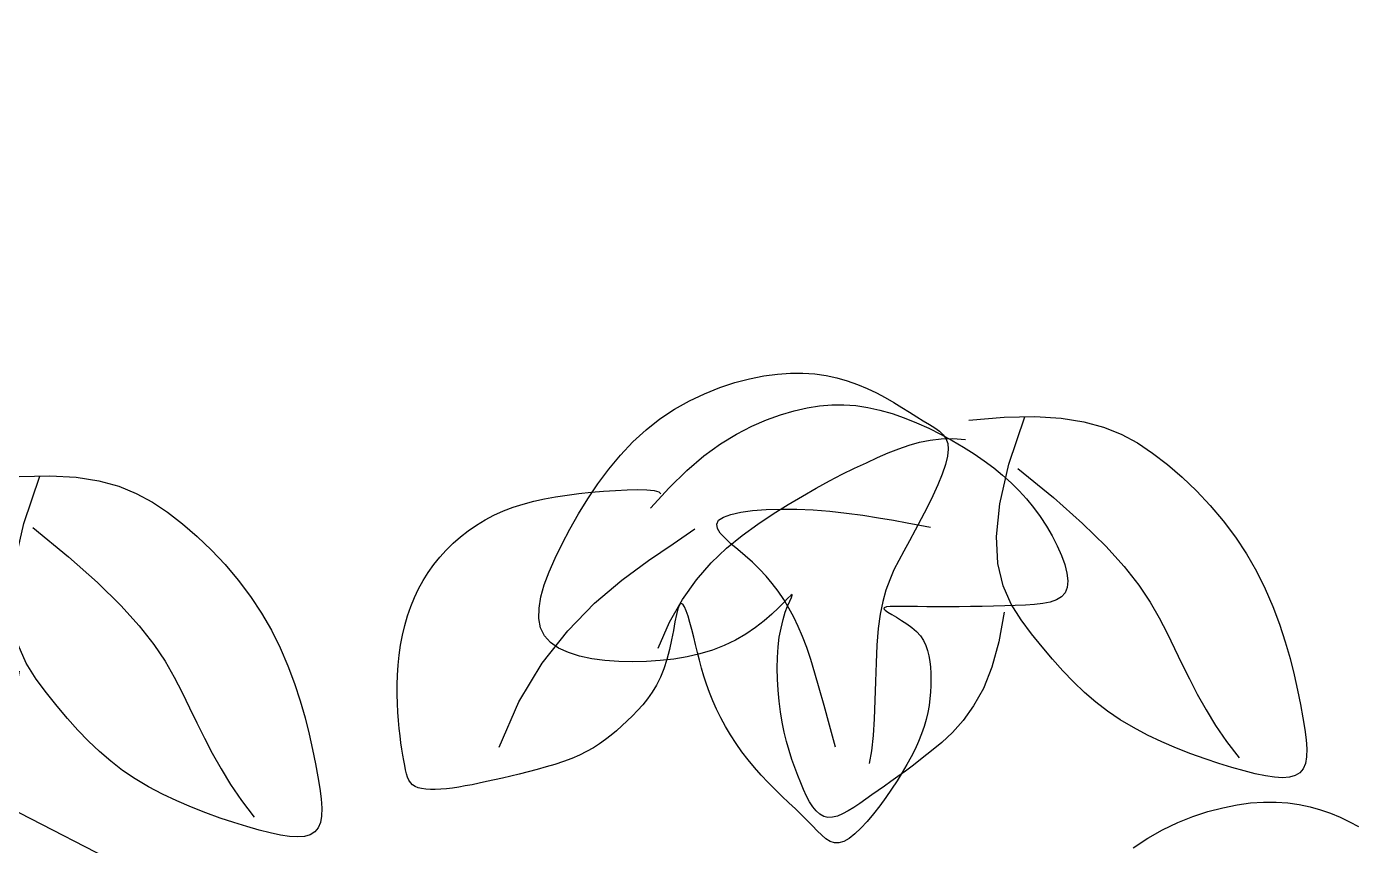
# Model space of a CAD drawing. Extents: x 941299 to 942979, y 2579300 to 2579597.
# Drawn here: x 942789.431 to 942791.653, y 2579509.444 to 2579510.811 of the extents above; entities that cross this region are included whole.
import ezdxf

# ---------------------------------------------------------------- set-up
doc = ezdxf.new("R2010")
doc.units = 0
doc.layers.get('0').update_dxf_attribs({"linetype": 'CONTINUOUS'})
doc.layers.add('LH', color=94, linetype='CONTINUOUS')
doc.layers.add('尺寸标注', color=2, linetype='CONTINUOUS')

# ---------------------------------------------------------------- blocks, each defined once
blk = doc.blocks.new('15')
at = {"layer": 'LH', "color": 38}
for p, q in [((0.3148, 2.2657), (0.3284, 2.2668)), ((0.3284, 2.2668), (0.3418, 2.2669)), ((0.3418, 2.2669), (0.3551, 2.2659)), ((0.2556, 2.2502), (0.2713, 2.2558)), ((0.2713, 2.2558), (0.2863, 2.2603)), ((0.2863, 2.2603), (0.3008, 2.2635)), ((0.3008, 2.2635), (0.3148, 2.2657)), ((0.3551, 2.2659), (0.3684, 2.2639)), ((0.3684, 2.2639), (0.3818, 2.261)), ((0.3818, 2.261), (0.3954, 2.2571)), ((0.3954, 2.2571), (0.409, 2.2524)), ((0.409, 2.2524), (0.4227, 2.2469)), ((0.2222, 2.2343), (0.2393, 2.2432)), ((0.2393, 2.2432), (0.2556, 2.2502)), ((0.4227, 2.2469), (0.4362, 2.2409)), ((0.4362, 2.2409), (0.4495, 2.2342)), ((-0.8926, 2.2201), (-0.8758, 2.2256)), ((-0.8758, 2.2256), (-0.8594, 2.2299)), ((-0.8594, 2.2299), (-0.8435, 2.2331)), ((-0.8435, 2.2331), (-0.8284, 2.2351)), ((-0.8284, 2.2351), (-0.8139, 2.2361)), ((-0.8139, 2.2361), (-0.8001, 2.2362)), ((-0.8001, 2.2362), (-0.7869, 2.2353)), ((-0.7869, 2.2353), (-0.7743, 2.2335)), ((-0.7743, 2.2335), (-0.7622, 2.231)), ((-0.7622, 2.231), (-0.7506, 2.2277)), ((-0.7506, 2.2277), (-0.7394, 2.2237)), ((-0.7394, 2.2237), (-0.7286, 2.2192)), ((0.1861, 2.2099), (0.2045, 2.2233)), ((0.2045, 2.2233), (0.2222, 2.2343)), ((0.4495, 2.2342), (0.4624, 2.2272)), ((0.4624, 2.2272), (0.4749, 2.2198)), ((-0.9263, 2.2053), (-0.9095, 2.2133)), ((-0.9095, 2.2133), (-0.8926, 2.2201)), ((-0.7286, 2.2192), (-0.7182, 2.2142)), ((-0.7182, 2.2142), (-0.7083, 2.2089)), ((-0.7083, 2.2089), (-0.6988, 2.2034)), ((0.167, 2.1937), (0.1861, 2.2099)), ((0.4749, 2.2198), (0.4868, 2.2122)), ((0.4868, 2.2122), (0.498, 2.2045)), ((-0.9591, 2.1853), (-0.9429, 2.196)), ((-0.9429, 2.196), (-0.9263, 2.2053)), ((-0.6988, 2.2034), (-0.6898, 2.1979)), ((-0.6898, 2.1979), (-0.6813, 2.1926)), ((-0.6813, 2.1926), (-0.6734, 2.1876)), ((0.1472, 2.1744), (0.167, 2.1937)), ((0.498, 2.2045), (0.5086, 2.1966)), ((0.5086, 2.1966), (0.5185, 2.1884)), ((-0.9746, 2.1732), (-0.9591, 2.1853)), ((-0.6734, 2.1876), (-0.6661, 2.183)), ((-0.6661, 2.183), (-0.6593, 2.179)), ((-0.6593, 2.179), (-0.6533, 2.1753)), ((-0.6155, 2.1839), (-0.576, 2.1871)), ((-0.576, 2.1871), (-0.542, 2.1878)), ((-0.5708, 2.1347), (-0.5531, 2.1874)), ((-0.542, 2.1878), (-0.5127, 2.1861)), ((-0.5127, 2.1861), (-0.4874, 2.1821)), ((-0.4874, 2.1821), (-0.4653, 2.1761)), ((0.5185, 2.1884), (0.5279, 2.18)), ((0.5279, 2.18), (0.5367, 2.1712)), ((-0.9893, 2.1597), (-0.9746, 2.1732)), ((-0.6585, 2.1615), (-0.6461, 2.1629)), ((-0.6533, 2.1753), (-0.6481, 2.1717)), ((-0.6481, 2.1717), (-0.6439, 2.1677)), ((-0.6461, 2.1629), (-0.633, 2.1633)), ((-0.6439, 2.1677), (-0.6408, 2.1633)), ((-0.6408, 2.1633), (-0.6388, 2.158)), ((-0.633, 2.1633), (-0.6189, 2.1624)), ((-0.4653, 2.1761), (-0.4457, 2.1682)), ((-0.4457, 2.1682), (-0.4278, 2.1585)), ((0.0086, 2.1622), (0.021, 2.1645)), ((0.021, 2.1645), (0.0338, 2.1664)), ((0.0338, 2.1664), (0.047, 2.1681)), ((0.047, 2.1681), (0.0605, 2.1695)), ((0.0605, 2.1695), (0.0742, 2.1707)), ((0.0742, 2.1707), (0.0878, 2.1716)), ((0.0878, 2.1716), (0.1007, 2.1722)), ((0.1007, 2.1722), (0.1125, 2.1724)), ((0.1125, 2.1724), (0.1226, 2.1721)), ((0.1226, 2.1721), (0.1306, 2.1713)), ((0.1267, 2.1518), (0.1472, 2.1744)), ((0.1306, 2.1713), (0.1359, 2.1698)), ((0.1359, 2.1698), (0.138, 2.1676)), ((0.5367, 2.1712), (0.545, 2.1621)), ((-1.0031, 2.145), (-0.9893, 2.1597)), ((-0.705, 2.1474), (-0.6934, 2.152)), ((-0.6934, 2.152), (-0.6819, 2.156)), ((-0.6819, 2.156), (-0.6704, 2.1592)), ((-0.6704, 2.1592), (-0.6585, 2.1615)), ((-0.6382, 2.1516), (-0.6391, 2.1439)), ((-0.6388, 2.158), (-0.6382, 2.1516)), ((-0.4278, 2.1585), (-0.4108, 2.1472)), ((-0.0476, 2.144), (-0.0372, 2.1487)), ((-0.0372, 2.1487), (-0.0263, 2.1528)), ((-0.0263, 2.1528), (-0.0151, 2.1564)), ((-0.0151, 2.1564), (-0.0034, 2.1595)), ((-0.0034, 2.1595), (0.0086, 2.1622)), ((0.2271, 2.1473), (0.2402, 2.1491)), ((0.2402, 2.1491), (0.2552, 2.1502)), ((0.2552, 2.1502), (0.2717, 2.1507)), ((0.2717, 2.1507), (0.2893, 2.1506)), ((0.2893, 2.1506), (0.3075, 2.1498)), ((0.3075, 2.1498), (0.326, 2.1483)), ((0.326, 2.1483), (0.3446, 2.1463)), ((0.545, 2.1621), (0.5529, 2.1525)), ((0.5529, 2.1525), (0.5603, 2.1424)), ((-1.0161, 2.1294), (-1.0031, 2.145)), ((-0.7425, 2.1303), (-0.7294, 2.1365)), ((-0.7294, 2.1365), (-0.7169, 2.1422)), ((-0.7169, 2.1422), (-0.705, 2.1474)), ((-0.6415, 2.1345), (-0.6452, 2.1238)), ((-0.6391, 2.1439), (-0.6415, 2.1345)), ((-0.5809, 2.0907), (-0.5708, 2.1347)), ((-0.4108, 2.1472), (-0.3942, 2.1345)), ((-0.3942, 2.1345), (-0.3778, 2.1204)), ((-0.0762, 2.1267), (-0.0671, 2.133)), ((-0.0671, 2.133), (-0.0576, 2.1388)), ((-0.0576, 2.1388), (-0.0476, 2.144)), ((0.2003, 2.1341), (0.2024, 2.1383)), ((0.2011, 2.1293), (0.2003, 2.1341)), ((0.2024, 2.1383), (0.2078, 2.1419)), ((0.2078, 2.1419), (0.2161, 2.1449)), ((0.2161, 2.1449), (0.2271, 2.1473)), ((0.3446, 2.1463), (0.3628, 2.1438)), ((0.3628, 2.1438), (0.3804, 2.1411)), ((0.3804, 2.1411), (0.397, 2.1383)), ((0.397, 2.1383), (0.4124, 2.1356)), ((0.4124, 2.1356), (0.4262, 2.1329)), ((0.4262, 2.1329), (0.4381, 2.1306)), ((0.5603, 2.1424), (0.5673, 2.1318)), ((-1.0283, 2.1131), (-1.0161, 2.1294)), ((-0.7704, 2.1162), (-0.7562, 2.1236)), ((-0.7562, 2.1236), (-0.7425, 2.1303)), ((-0.6452, 2.1238), (-0.6499, 2.112)), ((-0.561, 2.1302), (-0.5212, 2.0977)), ((-0.3778, 2.1204), (-0.3619, 2.1052)), ((-0.093, 2.1128), (-0.0848, 2.12)), ((-0.0848, 2.12), (-0.0762, 2.1267)), ((0.1518, 2.1122), (0.1761, 2.1286)), ((0.2043, 2.1241), (0.2011, 2.1293)), ((0.2095, 2.1184), (0.2043, 2.1241)), ((0.2161, 2.1122), (0.2095, 2.1184)), ((0.5673, 2.1318), (0.5737, 2.1209)), ((0.5737, 2.1209), (0.5793, 2.1099)), ((-1.0395, 2.0964), (-1.0283, 2.1131)), ((-0.8006, 2.0994), (-0.7852, 2.1082)), ((-0.7852, 2.1082), (-0.7704, 2.1162)), ((-0.6499, 2.112), (-0.6556, 2.0996)), ((-0.3619, 2.1052), (-0.3467, 2.0889)), ((-0.1078, 2.0972), (-0.1007, 2.1052)), ((-0.1007, 2.1052), (-0.093, 2.1128)), ((0.1243, 2.0936), (0.1518, 2.1122)), ((0.2237, 2.1057), (0.2161, 2.1122)), ((0.2319, 2.0988), (0.2237, 2.1057)), ((0.5793, 2.1099), (0.5841, 2.0992)), ((-1.0499, 2.0795), (-1.0395, 2.0964)), ((-0.8332, 2.0795), (-0.8166, 2.0899)), ((-0.8166, 2.0899), (-0.8006, 2.0994)), ((-0.6556, 2.0996), (-0.6618, 2.0868)), ((-0.5846, 2.0543), (-0.5809, 2.0907)), ((-0.5212, 2.0977), (-0.4888, 2.0689)), ((-0.3467, 2.0889), (-0.3323, 2.0717)), ((-0.1207, 2.0802), (-0.1145, 2.0889)), ((-0.1145, 2.0889), (-0.1078, 2.0972)), ((0.0948, 2.0718), (0.1243, 2.0936)), ((0.24, 2.0915), (0.2319, 2.0988)), ((0.2478, 2.084), (0.24, 2.0915)), ((0.5841, 2.0992), (0.5877, 2.0889)), ((0.5877, 2.0889), (0.5901, 2.0794)), ((-1.0595, 2.0627), (-1.0499, 2.0795)), ((-0.8503, 2.0682), (-0.8332, 2.0795)), ((-0.6683, 2.0739), (-0.675, 2.0613)), ((-0.6618, 2.0868), (-0.6683, 2.0739)), ((-0.1264, 2.0712), (-0.1207, 2.0802)), ((0.2552, 2.0761), (0.2478, 2.084)), ((0.2621, 2.0679), (0.2552, 2.0761)), ((0.5901, 2.0794), (0.5911, 2.0709)), ((-1.0681, 2.0462), (-1.0595, 2.0627)), ((-0.8678, 2.0556), (-0.8503, 2.0682)), ((-0.675, 2.0613), (-0.6815, 2.0494)), ((-0.4888, 2.0689), (-0.4629, 2.0435)), ((-0.3323, 2.0717), (-0.3187, 2.0536)), ((-0.1362, 2.0522), (-0.1316, 2.0619)), ((-0.1316, 2.0619), (-0.1264, 2.0712)), ((0.0644, 2.0461), (0.0948, 2.0718)), ((0.2687, 2.0593), (0.2621, 2.0679)), ((0.2748, 2.0502), (0.2687, 2.0593)), ((0.5904, 2.0636), (0.5881, 2.0577)), ((0.5911, 2.0709), (0.5904, 2.0636)), ((-1.0759, 2.0303), (-1.0681, 2.0462)), ((-0.8851, 2.0413), (-0.8678, 2.0556)), ((-0.6815, 2.0494), (-0.6877, 2.0382)), ((-0.583, 2.0243), (-0.5846, 2.0543)), ((-0.3187, 2.0536), (-0.3063, 2.035)), ((-0.1403, 2.0422), (-0.1362, 2.0522)), ((0.0344, 2.0154), (0.0644, 2.0461)), ((0.1588, 2.0441), (0.1571, 2.0399)), ((0.1605, 2.0457), (0.1588, 2.0441)), ((0.1624, 2.0449), (0.1605, 2.0457)), ((0.1643, 2.0421), (0.1624, 2.0449)), ((0.2806, 2.0406), (0.2748, 2.0502)), ((0.554, 2.0445), (0.5438, 2.0438)), ((0.5633, 2.0456), (0.554, 2.0445)), ((0.5715, 2.0473), (0.5633, 2.0456)), ((0.5785, 2.0497), (0.5715, 2.0473)), ((0.584, 2.0532), (0.5785, 2.0497)), ((0.5881, 2.0577), (0.584, 2.0532)), ((-1.0825, 2.015), (-1.0759, 2.0303)), ((-0.9022, 2.0249), (-0.8851, 2.0413)), ((-0.6877, 2.0382), (-0.6934, 2.0276)), ((-0.4629, 2.0435), (-0.4424, 2.0208)), ((-0.3063, 2.035), (-0.2952, 2.0158)), ((-0.147, 2.0213), (-0.1439, 2.0319)), ((-0.1439, 2.0319), (-0.1403, 2.0422)), ((0.1555, 2.0335), (0.1538, 2.0253)), ((0.1571, 2.0399), (0.1555, 2.0335)), ((0.1664, 2.0375), (0.1643, 2.0421)), ((0.1684, 2.0315), (0.1664, 2.0375)), ((0.1705, 2.0245), (0.1684, 2.0315)), ((0.286, 2.0306), (0.2806, 2.0406)), ((0.2911, 2.02), (0.286, 2.0306)), ((0.3868, 2.041), (0.3863, 2.0398)), ((0.3863, 2.0398), (0.3877, 2.0381)), ((0.3892, 2.0418), (0.3868, 2.041)), ((0.3877, 2.0381), (0.3907, 2.0359)), ((0.3932, 2.0423), (0.3892, 2.0418)), ((0.3907, 2.0359), (0.395, 2.0333)), ((0.3989, 2.0425), (0.3932, 2.0423)), ((0.395, 2.0333), (0.4002, 2.0303)), ((0.406, 2.0425), (0.3989, 2.0425)), ((0.4002, 2.0303), (0.4059, 2.0269)), ((0.4143, 2.0424), (0.406, 2.0425)), ((0.4238, 2.0422), (0.4143, 2.0424)), ((0.4343, 2.042), (0.4238, 2.0422)), ((0.4457, 2.0419), (0.4343, 2.042)), ((0.4577, 2.0419), (0.4457, 2.0419)), ((0.4701, 2.042), (0.4577, 2.0419)), ((0.4829, 2.0422), (0.4701, 2.042)), ((0.4957, 2.0424), (0.4829, 2.0422)), ((0.5084, 2.0427), (0.4957, 2.0424)), ((0.5208, 2.043), (0.5084, 2.0427)), ((0.5326, 2.0434), (0.5208, 2.043)), ((0.5438, 2.0438), (0.5326, 2.0434)), ((-1.0878, 2.0006), (-1.0825, 2.015)), ((-0.9186, 2.006), (-0.9022, 2.0249)), ((-0.6987, 2.0171), (-0.7034, 2.0062)), ((-0.6934, 2.0276), (-0.6987, 2.0171)), ((-0.5771, 1.9996), (-0.583, 2.0243)), ((-0.4424, 2.0208), (-0.4263, 2.0002)), ((-0.2952, 2.0158), (-0.2854, 1.9962)), ((-0.1495, 2.0105), (-0.147, 2.0213)), ((0.0059, 1.9791), (0.0344, 2.0154)), ((0.152, 2.0157), (0.15, 2.0052)), ((0.1538, 2.0253), (0.152, 2.0157)), ((0.1726, 2.0166), (0.1705, 2.0245)), ((0.1747, 2.0083), (0.1726, 2.0166)), ((0.2958, 2.0088), (0.2911, 2.02)), ((0.4059, 2.0269), (0.4118, 2.0231)), ((0.4118, 2.0231), (0.4175, 2.0189)), ((0.4175, 2.0189), (0.4226, 2.0144)), ((0.4226, 2.0144), (0.4269, 2.0096)), ((-1.0916, 1.9871), (-1.0878, 2.0006)), ((-0.9342, 1.9841), (-0.9186, 2.006)), ((-0.7034, 2.0062), (-0.7076, 1.9947)), ((-0.5682, 1.9791), (-0.5771, 1.9996)), ((-0.4263, 2.0002), (-0.4137, 1.9814)), ((-0.1515, 1.9994), (-0.1495, 2.0105)), ((0.15, 2.0052), (0.1476, 1.9943)), ((0.1768, 1.9999), (0.1747, 2.0083)), ((0.1788, 1.9913), (0.1768, 1.9999)), ((0.3004, 1.9967), (0.2958, 2.0088)), ((0.4269, 2.0096), (0.4303, 2.0045)), ((0.4303, 2.0045), (0.433, 1.999)), ((-1.0937, 1.9745), (-1.0916, 1.9871)), ((-0.8167, 1.9857), (-0.8213, 1.9809)), ((-0.8136, 1.9887), (-0.8167, 1.9857)), ((-0.8147, 1.9825), (-0.8129, 1.9866)), ((-0.8121, 1.9899), (-0.8136, 1.9887)), ((-0.8129, 1.9866), (-0.812, 1.9891)), ((-0.812, 1.9891), (-0.8121, 1.9899)), ((-0.7076, 1.9947), (-0.7111, 1.9821)), ((-0.2854, 1.9962), (-0.2769, 1.9764)), ((-0.1542, 1.9771), (-0.1531, 1.9882)), ((-0.1531, 1.9882), (-0.1515, 1.9994)), ((0.1476, 1.9943), (0.1448, 1.9835)), ((0.181, 1.9826), (0.1788, 1.9913)), ((0.3049, 1.9833), (0.3004, 1.9967)), ((0.433, 1.999), (0.435, 1.9934)), ((0.435, 1.9934), (0.4365, 1.9874)), ((0.4365, 1.9874), (0.4375, 1.9812)), ((-1.0939, 1.9631), (-1.0937, 1.9745)), ((-0.9484, 1.959), (-0.9342, 1.9841)), ((-0.8273, 1.9749), (-0.8346, 1.968)), ((-0.8213, 1.9809), (-0.8273, 1.9749)), ((-0.8221, 1.9618), (-0.8196, 1.97)), ((-0.8196, 1.97), (-0.817, 1.9769)), ((-0.817, 1.9769), (-0.8147, 1.9825)), ((-0.7111, 1.9821), (-0.714, 1.9679)), ((-0.5761, 1.9703), (-0.5818, 1.937)), ((-0.5573, 1.9616), (-0.5682, 1.9791)), ((-0.4137, 1.9814), (-0.4034, 1.9637)), ((-0.2769, 1.9764), (-0.2696, 1.9567)), ((-0.1549, 1.966), (-0.1542, 1.9771)), ((-0.02, 1.9361), (0.0059, 1.9791)), ((0.1416, 1.9731), (0.1377, 1.9635)), ((0.1448, 1.9835), (0.1416, 1.9731)), ((0.1834, 1.9738), (0.181, 1.9826)), ((0.186, 1.9649), (0.1834, 1.9738)), ((0.3095, 1.9683), (0.3049, 1.9833)), ((0.4375, 1.9812), (0.4382, 1.9748)), ((0.4382, 1.9748), (0.4385, 1.9682)), ((-1.092, 1.9528), (-1.0939, 1.9631)), ((-0.9612, 1.9302), (-0.9484, 1.959)), ((-0.8432, 1.9606), (-0.8529, 1.953)), ((-0.8346, 1.968), (-0.8432, 1.9606)), ((-0.8244, 1.9525), (-0.8221, 1.9618)), ((-0.714, 1.9679), (-0.7162, 1.9518)), ((-0.5455, 1.9461), (-0.5573, 1.9616)), ((-0.4034, 1.9637), (-0.3946, 1.9466)), ((-0.2696, 1.9567), (-0.2633, 1.9373)), ((-0.1553, 1.9551), (-0.1549, 1.966)), ((-0.1553, 1.9445), (-0.1553, 1.9551)), ((0.1377, 1.9635), (0.1333, 1.9548)), ((0.1889, 1.9558), (0.186, 1.9649)), ((0.1922, 1.9467), (0.1889, 1.9558)), ((0.3144, 1.9514), (0.3095, 1.9683)), ((0.4385, 1.9682), (0.4387, 1.9613)), ((0.4387, 1.9613), (0.4386, 1.9543)), ((-1.0877, 1.9439), (-1.092, 1.9528)), ((-1.0809, 1.9363), (-1.0877, 1.9439)), ((-0.8636, 1.9456), (-0.8752, 1.9388)), ((-0.8529, 1.953), (-0.8636, 1.9456)), ((-0.8275, 1.9314), (-0.8263, 1.9423)), ((-0.8263, 1.9423), (-0.8244, 1.9525)), ((-0.7162, 1.9518), (-0.7176, 1.9335)), ((-0.5339, 1.9315), (-0.5455, 1.9461)), ((-0.3946, 1.9466), (-0.3864, 1.9297)), ((-0.1551, 1.9343), (-0.1553, 1.9445)), ((0.1285, 1.9469), (0.1233, 1.9396)), ((0.1333, 1.9548), (0.1285, 1.9469)), ((0.1959, 1.9373), (0.1922, 1.9467)), ((0.3198, 1.9322), (0.3144, 1.9514)), ((0.4383, 1.9471), (0.4376, 1.9398)), ((0.4386, 1.9543), (0.4383, 1.9471)), ((-1.0719, 1.9301), (-1.0809, 1.9363)), ((-1.061, 1.9251), (-1.0719, 1.9301)), ((-0.9008, 1.9279), (-0.9146, 1.9237)), ((-0.8876, 1.9329), (-0.9008, 1.9279)), ((-0.8752, 1.9388), (-0.8876, 1.9329)), ((-0.8283, 1.9198), (-0.8275, 1.9314)), ((-0.7176, 1.9335), (-0.7186, 1.9136)), ((-0.5818, 1.937), (-0.5896, 1.9088)), ((-0.5223, 1.9177), (-0.5339, 1.9315)), ((-0.3864, 1.9297), (-0.3782, 1.9128)), ((-0.2633, 1.9373), (-0.2579, 1.9184)), ((-0.1546, 1.9246), (-0.1551, 1.9343)), ((-0.042, 1.8857), (-0.02, 1.9361)), ((0.1122, 1.9265), (0.1064, 1.9206)), ((0.1179, 1.9328), (0.1122, 1.9265)), ((0.1233, 1.9396), (0.1179, 1.9328)), ((0.2002, 1.9279), (0.1959, 1.9373)), ((0.2049, 1.9184), (0.2002, 1.9279)), ((0.3257, 1.9104), (0.3198, 1.9322)), ((0.4366, 1.9322), (0.4352, 1.9245)), ((0.4376, 1.9398), (0.4366, 1.9322)), ((-1.0486, 1.9212), (-1.061, 1.9251)), ((-1.0349, 1.9183), (-1.0486, 1.9212)), ((-1.0203, 1.9164), (-1.0349, 1.9183)), ((-1.005, 1.9153), (-1.0203, 1.9164)), ((-0.9895, 1.9149), (-1.005, 1.9153)), ((-0.974, 1.9152), (-0.9895, 1.9149)), ((-0.9587, 1.9162), (-0.974, 1.9152)), ((-0.9436, 1.918), (-0.9587, 1.9162)), ((-0.9289, 1.9204), (-0.9436, 1.918)), ((-0.9146, 1.9237), (-0.9289, 1.9204)), ((-0.8286, 1.9079), (-0.8283, 1.9198)), ((-0.7186, 1.9136), (-0.7192, 1.8928)), ((-0.5107, 1.9047), (-0.5223, 1.9177)), ((-0.3782, 1.9128), (-0.3699, 1.8959)), ((-0.2579, 1.9184), (-0.2534, 1.9003)), ((-0.1539, 1.9153), (-0.1546, 1.9246)), ((-0.1531, 1.9066), (-0.1539, 1.9153)), ((0.1006, 1.9149), (0.0947, 1.9094)), ((0.1064, 1.9206), (0.1006, 1.9149)), ((0.2101, 1.9089), (0.2049, 1.9184)), ((0.4334, 1.9166), (0.431, 1.9086)), ((0.4352, 1.9245), (0.4334, 1.9166)), ((-0.8284, 1.8956), (-0.8286, 1.9079)), ((-0.5896, 1.9088), (-0.5992, 1.8853)), ((-0.4989, 1.8925), (-0.5107, 1.9047)), ((-0.3699, 1.8959), (-0.3611, 1.8789)), ((-0.2534, 1.9003), (-0.2496, 1.8832)), ((-0.1521, 1.8983), (-0.1531, 1.9066)), ((-0.1511, 1.8906), (-0.1521, 1.8983)), ((0.0828, 1.899), (0.0765, 1.8941)), ((0.0888, 1.9041), (0.0828, 1.899)), ((0.0947, 1.9094), (0.0888, 1.9041)), ((0.2157, 1.8994), (0.2101, 1.9089)), ((0.2218, 1.89), (0.2157, 1.8994)), ((0.3323, 1.8857), (0.3257, 1.9104)), ((0.4282, 1.9005), (0.4249, 1.8922)), ((0.431, 1.9086), (0.4282, 1.9005)), ((-0.8277, 1.8833), (-0.8284, 1.8956)), ((-0.8266, 1.8711), (-0.8277, 1.8833)), ((-0.7192, 1.8928), (-0.7198, 1.8719)), ((-0.5992, 1.8853), (-0.61, 1.8658)), ((-0.4868, 1.8809), (-0.4989, 1.8925)), ((-0.2496, 1.8832), (-0.2463, 1.8672)), ((-0.15, 1.8835), (-0.1511, 1.8906)), ((-0.149, 1.8769), (-0.15, 1.8835)), ((0.063, 1.885), (0.0555, 1.8808)), ((0.07, 1.8895), (0.063, 1.885)), ((0.0765, 1.8941), (0.07, 1.8895)), ((0.2282, 1.8807), (0.2218, 1.89)), ((0.421, 1.8837), (0.4167, 1.8751)), ((0.4249, 1.8922), (0.421, 1.8837)), ((-0.8251, 1.8592), (-0.8266, 1.8711)), ((-0.7198, 1.8719), (-0.7206, 1.8516)), ((-0.4742, 1.8701), (-0.4868, 1.8809)), ((-0.461, 1.8599), (-0.4742, 1.8701)), ((-0.3611, 1.8789), (-0.3514, 1.8616)), ((-0.2463, 1.8672), (-0.2436, 1.8527)), ((-0.148, 1.8709), (-0.149, 1.8769)), ((-0.147, 1.8654), (-0.148, 1.8709)), ((0.0202, 1.8666), (0.0104, 1.8637)), ((0.0297, 1.8698), (0.0202, 1.8666)), ((0.0389, 1.8732), (0.0297, 1.8698)), ((0.0475, 1.8769), (0.0389, 1.8732)), ((0.0555, 1.8808), (0.0475, 1.8769)), ((0.2351, 1.8717), (0.2282, 1.8807)), ((0.2422, 1.863), (0.2351, 1.8717)), ((0.4119, 1.8664), (0.4067, 1.8574)), ((0.4167, 1.8751), (0.4119, 1.8664)), ((-0.8231, 1.8477), (-0.8251, 1.8592)), ((-0.7206, 1.8516), (-0.7218, 1.8327)), ((-0.61, 1.8658), (-0.6216, 1.8496)), ((-0.447, 1.8504), (-0.461, 1.8599)), ((-0.3514, 1.8616), (-0.3407, 1.8441)), ((-0.2436, 1.8527), (-0.2414, 1.8397)), ((-0.1461, 1.8605), (-0.147, 1.8654)), ((-0.1451, 1.8562), (-0.1461, 1.8605)), ((-0.1439, 1.8524), (-0.1451, 1.8562)), ((-0.1425, 1.8491), (-0.1439, 1.8524)), ((-0.0383, 1.8514), (-0.0472, 1.8493)), ((-0.029, 1.8535), (-0.0383, 1.8514)), ((-0.0194, 1.8558), (-0.029, 1.8535)), ((-0.0095, 1.8583), (-0.0194, 1.8558)), ((0.0004, 1.8609), (-0.0095, 1.8583)), ((0.0104, 1.8637), (0.0004, 1.8609)), ((0.2497, 1.8545), (0.2422, 1.863)), ((0.2574, 1.8464), (0.2497, 1.8545)), ((0.4067, 1.8574), (0.401, 1.8483)), ((-0.8208, 1.8367), (-0.8231, 1.8477)), ((-0.8182, 1.8261), (-0.8208, 1.8367)), ((-0.6216, 1.8496), (-0.6336, 1.8363)), ((-0.4321, 1.8416), (-0.447, 1.8504)), ((-0.4166, 1.8334), (-0.4321, 1.8416)), ((-0.3407, 1.8441), (-0.3285, 1.8263)), ((-0.2414, 1.8397), (-0.24, 1.8281)), ((-0.1406, 1.8463), (-0.1425, 1.8491)), ((-0.1384, 1.844), (-0.1406, 1.8463)), ((-0.1355, 1.8421), (-0.1384, 1.844)), ((-0.1321, 1.8406), (-0.1355, 1.8421)), ((-0.1281, 1.8396), (-0.1321, 1.8406)), ((-0.1235, 1.8389), (-0.1281, 1.8396)), ((-0.1184, 1.8386), (-0.1235, 1.8389)), ((-0.1129, 1.8386), (-0.1184, 1.8386)), ((-0.1069, 1.8389), (-0.1129, 1.8386)), ((-0.1005, 1.8395), (-0.1069, 1.8389)), ((-0.0939, 1.8403), (-0.1005, 1.8395)), ((-0.0869, 1.8414), (-0.0939, 1.8403)), ((-0.0796, 1.8426), (-0.0869, 1.8414)), ((-0.072, 1.844), (-0.0796, 1.8426)), ((-0.0641, 1.8456), (-0.072, 1.844)), ((-0.0558, 1.8474), (-0.0641, 1.8456)), ((-0.0472, 1.8493), (-0.0558, 1.8474)), ((0.2652, 1.8386), (0.2574, 1.8464)), ((0.2729, 1.8311), (0.2652, 1.8386)), ((0.3949, 1.8391), (0.3884, 1.8297)), ((0.401, 1.8483), (0.3949, 1.8391)), ((-0.8154, 1.816), (-0.8182, 1.8261)), ((-0.7218, 1.8327), (-0.7236, 1.8158)), ((-0.6455, 1.8252), (-0.6569, 1.8158)), ((-0.6336, 1.8363), (-0.6455, 1.8252)), ((-0.4006, 1.8259), (-0.4166, 1.8334)), ((-0.3844, 1.8189), (-0.4006, 1.8259)), ((-0.3285, 1.8263), (-0.3145, 1.808)), ((-0.24, 1.8281), (-0.2393, 1.8179)), ((0.2805, 1.8239), (0.2729, 1.8311)), ((0.2878, 1.817), (0.2805, 1.8239)), ((0.3884, 1.8297), (0.3817, 1.8203)), ((-0.8123, 1.8063), (-0.8154, 1.816)), ((-0.7236, 1.8158), (-0.7263, 1.8018)), ((-0.6674, 1.8075), (-0.6771, 1.8)), ((-0.6569, 1.8158), (-0.6674, 1.8075)), ((-0.3683, 1.8126), (-0.3844, 1.8189)), ((-0.3525, 1.8069), (-0.3683, 1.8126)), ((-0.3372, 1.8018), (-0.3525, 1.8069)), ((-0.2396, 1.8091), (-0.2408, 1.8018)), ((-0.2393, 1.8179), (-0.2396, 1.8091)), ((0.2947, 1.8104), (0.2878, 1.817)), ((0.3011, 1.8041), (0.2947, 1.8104)), ((0.3747, 1.8114), (0.3677, 1.803)), ((0.3817, 1.8203), (0.3747, 1.8114)), ((-0.8091, 1.7972), (-0.8123, 1.8063)), ((-0.8058, 1.7885), (-0.8091, 1.7972)), ((-0.686, 1.7933), (-0.6942, 1.7873)), ((-0.6771, 1.8), (-0.686, 1.7933)), ((-0.3226, 1.7973), (-0.3372, 1.8018)), ((-0.3091, 1.7934), (-0.3226, 1.7973)), ((-0.2967, 1.7903), (-0.3091, 1.7934)), ((-0.2433, 1.7959), (-0.247, 1.7914)), ((-0.2408, 1.8018), (-0.2433, 1.7959)), ((0.3069, 1.7981), (0.3011, 1.8041)), ((0.3121, 1.7925), (0.3069, 1.7981)), ((0.3171, 1.7877), (0.3121, 1.7925)), ((0.3608, 1.7955), (0.3541, 1.7891)), ((0.3677, 1.803), (0.3608, 1.7955)), ((-0.8025, 1.7803), (-0.8058, 1.7885)), ((-0.7992, 1.7726), (-0.8025, 1.7803)), ((-0.702, 1.7818), (-0.7093, 1.7766)), ((-0.6942, 1.7873), (-0.702, 1.7818)), ((-0.2853, 1.7879), (-0.2967, 1.7903)), ((-0.2752, 1.7864), (-0.2853, 1.7879)), ((-0.2662, 1.7859), (-0.2752, 1.7864)), ((-0.2585, 1.7865), (-0.2662, 1.7859)), ((-0.2521, 1.7883), (-0.2585, 1.7865)), ((-0.247, 1.7914), (-0.2521, 1.7883)), ((0.3218, 1.7837), (0.3171, 1.7877)), ((0.3265, 1.7808), (0.3218, 1.7837)), ((0.3313, 1.7792), (0.3265, 1.7808)), ((0.3363, 1.7791), (0.3313, 1.7792)), ((0.3418, 1.7806), (0.3363, 1.7791)), ((0.3477, 1.784), (0.3418, 1.7806)), ((0.3541, 1.7891), (0.3477, 1.784)), ((-0.7959, 1.7655), (-0.7992, 1.7726)), ((-0.7925, 1.7591), (-0.7959, 1.7655)), ((-0.7233, 1.7668), (-0.7301, 1.7619)), ((-0.7164, 1.7716), (-0.7233, 1.7668)), ((-0.7093, 1.7766), (-0.7164, 1.7716)), ((-0.7889, 1.7535), (-0.7925, 1.7591)), ((-0.7852, 1.7489), (-0.7889, 1.7535)), ((-0.7811, 1.7453), (-0.7852, 1.7489)), ((-0.7497, 1.7489), (-0.7558, 1.7456)), ((-0.7433, 1.7528), (-0.7497, 1.7489)), ((-0.7368, 1.7572), (-0.7433, 1.7528)), ((-0.7301, 1.7619), (-0.7368, 1.7572)), ((-0.366, 1.7427), (-0.3492, 1.7482)), ((-0.3492, 1.7482), (-0.3328, 1.7525)), ((-0.3328, 1.7525), (-0.3169, 1.7557)), ((-0.3169, 1.7557), (-0.3018, 1.7578)), ((-0.3018, 1.7578), (-0.2873, 1.7588)), ((-0.2873, 1.7588), (-0.2735, 1.7588)), ((-0.2735, 1.7588), (-0.2603, 1.7579)), ((-0.2603, 1.7579), (-0.2477, 1.7562)), ((-0.2477, 1.7562), (-0.2356, 1.7536)), ((-0.2356, 1.7536), (-0.224, 1.7503)), ((-0.224, 1.7503), (-0.2128, 1.7464)), ((-0.7768, 1.7428), (-0.7811, 1.7453)), ((-0.7721, 1.7417), (-0.7768, 1.7428)), ((-0.767, 1.7419), (-0.7721, 1.7417)), ((-0.7616, 1.7432), (-0.767, 1.7419)), ((-0.7558, 1.7456), (-0.7616, 1.7432)), ((-0.3997, 1.7279), (-0.3829, 1.736)), ((-0.3829, 1.736), (-0.366, 1.7427)), ((-0.2128, 1.7464), (-0.202, 1.7418)), ((-0.202, 1.7418), (-0.1916, 1.7368)), ((-0.1916, 1.7368), (-0.1817, 1.7315)), ((-0.4325, 1.7079), (-0.4163, 1.7186)), ((-0.4163, 1.7186), (-0.3997, 1.7279))]:
    blk.add_line(p, q, dxfattribs=at)

msp = doc.modelspace()

# ---------------------------------------------------------------- linework, layer by layer
msp.add_line((942770.57577, 2579519.19091), (942795.02067, 2579506.61727))

# ---------------------------------------------------------------- block references
at = {"layer": '尺寸标注', "color": 3, "xscale": 1.5, "yscale": 1.5, "zscale": 1.5}
for p in [(942791.92738, 2579506.8781), (942790.28305, 2579506.77929)]:
    msp.add_blockref('15', p, dxfattribs=at)

doc.saveas('drawing.dxf')
